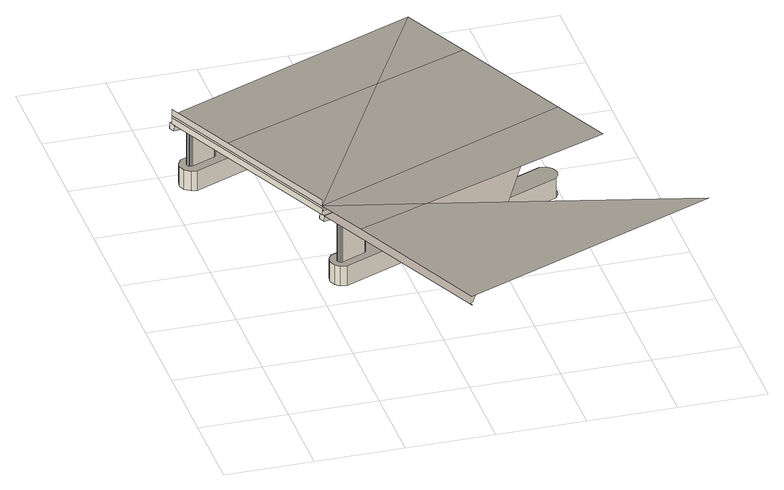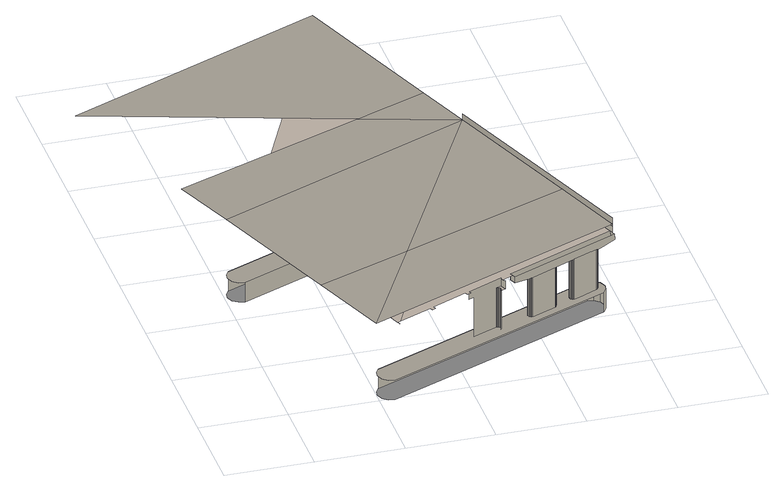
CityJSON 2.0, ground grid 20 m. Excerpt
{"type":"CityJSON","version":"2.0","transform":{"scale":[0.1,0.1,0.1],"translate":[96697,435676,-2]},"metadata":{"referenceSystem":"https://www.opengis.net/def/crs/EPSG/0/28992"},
"CityObjects":{
"bridge1":{"type":"Bridge","attributes":{"name":"Van Brienenoordbrug"},"children":["bridge1-1","bridge1-2"],"geometry":[{"type":"MultiSurface","lod":"2","boundaries":[[[0,1,2,3,4,5]],[[5,6,7,0]],[[8,9,2,10,11]],[[12,13,14,15]],[[13,16,17,14]],[[18,12,15,19]],[[16,20,21,17]],[[22,18,19,23]],[[24,25,26,27]],[[28,29,25,24]],[[27,26,30,31]],[[32,33,29,28]],[[31,30,34,35]],[[36,37,38,39,34,30,26,25,29,33,40,41,42,43,7,6]],[[44,40,33,32]],[[35,34,39,45]],[[46,41,40,44]],[[45,39,38,47]],[[48,42,41,46]],[[47,38,37,49]],[[50,43,42,48]],[[51,52,53,54,55,56]],[[56,57,58,51]],[[59,60,43,50]],[[49,37,61,62,63]],[[64,65,66,67]],[[65,68,69,66]],[[70,64,67,71]],[[68,72,73,69]],[[74,75,76,77]],[[78,79,75,74]],[[77,76,80,81]],[[82,70,71,83]],[[84,85,79,78]],[[81,80,86,87]],[[57,88,89,90,86,80,76,75,79,85,91,92,93,94,58]],[[95,91,85,84]],[[87,86,90,96]],[[97,92,91,95]],[[96,90,89,98]],[[99,93,92,97]],[[98,89,88,100]],[[101,94,93,99]],[[62,61,102,103]],[[104,105,60,59]],[[103,102,106,107]],[[108,109,105,104]],[[107,106,110,111]],[[112,113,109,108]],[[111,110,114,115]],[[116,117,113,112]],[[115,114,118,119]],[[120,121,117,116]],[[119,118,122,123]],[[123,122,121,120]],[[124,125,126]],[[5,4,127,128,129,130,131,132,133,61,37,36,6]],[[134,135,94,101]],[[136,60,105,109,113,117,121,122,118,114,110,106,102,61,133,137,138,139,140,141,142,143,144,145,146,147]],[[148,149,1,0,7,43,60,136,150,151]],[[100,88,152,153,154]],[[155,156,152,88,57,56,55,157,158,159,160,161]],[[162,142,141,163]],[[164,143,142,162]],[[163,141,140,165]],[[166,144,143,164]],[[165,140,139,167]],[[168,145,144,166]],[[167,139,138,169]],[[170,146,145,168]],[[169,138,137,171]],[[172,147,146,170]],[[171,137,133,173]],[[174,136,147,172]],[[153,152,175,176]],[[177,178,135,134]],[[176,175,179,180]],[[181,182,178,177]],[[180,179,183,184]],[[124,185,186]],[[187,188,182,181]],[[184,183,189,190]],[[191,192,188,187]],[[190,189,193,194]],[[195,196,192,191]],[[194,193,197,198]],[[198,197,196,195]],[[199,135,178,182,188,192,196,197,193,189,183,179,175,152,156,200,201,202,203,204,205,206,207,208,209,210]],[[211,212,213,52,51,58,94,135,199,214]],[[215,150,136,174]],[[173,133,132,216,217]],[[218,205,204,219]],[[220,206,205,218]],[[219,204,203,221]],[[222,207,206,220]],[[221,203,202,223]],[[224,208,207,222]],[[223,202,201,225]],[[226,209,208,224]],[[225,201,200,227]],[[228,210,209,226]],[[227,200,156,229]],[[230,199,210,228]],[[216,132,231,232]],[[233,234,150,215]],[[232,231,235,236]],[[237,238,234,233]],[[236,235,239,240]],[[241,242,238,237]],[[240,239,243,244]],[[151,150,234,238,242,245,246,247,248,243,239,235,231,132,131,130]],[[249,245,242,241]],[[244,243,248,250]],[[251,246,245,249]],[[250,248,247,252]],[[252,247,246,251]],[[253,254,255,256,257,258,259,260,159,158,157,55,54,10,2,1,149,261,262,263,264]],[[265,214,199,230]],[[229,156,155,266,267]],[[130,129,148,151]],[[129,128,261,149,148]],[[268,186,185,269]],[[266,155,270,271]],[[272,273,214,265]],[[271,270,274,275]],[[276,277,273,272]],[[275,274,278,279]],[[280,281,277,276]],[[279,278,282,283]],[[211,214,273,277,281,284,285,286,287,282,278,274,270,155,288]],[[289,284,281,280]],[[283,282,287,290]],[[291,285,284,289]],[[290,287,286,292]],[[292,286,285,291]],[[293,126,125,294]],[[295,263,262,296,297]],[[298,299,300,301]],[[301,300,302,303]],[[304,305,299,298]],[[303,302,306,307]],[[308,309,305,304]],[[310,295,297,311,312,313,308,304,298,301,303,307,314,315,316]],[[307,306,317,314]],[[313,318,309,308]],[[314,317,319,315]],[[288,161,212,211]],[[315,319,320,316]],[[316,320,321,310]],[[322,323,324,325,326,327,328,329,330,331,332,333,10,53,52,213,334,335,336,337]],[[161,160,334,213,212]],[[338,23,19,15,14,17,21,339,340,341,342,343]],[[22,344,345,346,347,348,349,20,16,13,12,18]],[[344,22,23,338]],[[350,264,263,295,310,321,351,352]],[[353,336,335,354,355]],[[356,357,358,359]],[[359,358,360,361]],[[362,363,357,356]],[[361,360,364,365]],[[366,367,363,362]],[[368,353,355,369,370,371,366,362,356,359,361,365,372,373,374]],[[365,364,375,372]],[[371,376,367,366]],[[372,375,377,373]],[[370,378,376,371]],[[373,377,379,374]],[[369,380,378,370]],[[374,379,381,368]],[[72,382,383,73]],[[384,83,71,67,66,69,73,383,385,386,387,388]],[[82,389,390,391,392,393,382,72,68,65,64,70]],[[389,82,83,384]],[[394,380,369,395]],[[355,354,396,397,395,369]],[[353,368,398,399,337,336]],[[400,398,368,381]],[[401,402,394,395]],[[124,126,403,404]],[[398,400,405,406]],[[407,408,402,401]],[[406,405,409,410]],[[411,412,408,407]],[[410,409,413,414]],[[415,416,412,411]],[[395,397,399,398,406,410,414,417,418,419,420,415,411,407,401]],[[414,413,421,417]],[[420,422,416,415]],[[417,421,423,418]],[[419,424,422,420]],[[418,423,424,419]],[[397,396,322,337,399]],[[425,324,323,426,427]],[[428,429,430,431]],[[431,430,432,433]],[[434,435,429,428]],[[433,432,436,437]],[[438,439,435,434]],[[440,425,427,441,442,443,438,434,428,431,433,437,444,445,446]],[[437,436,447,444]],[[443,448,439,438]],[[444,447,449,445]],[[442,450,448,443]],[[445,449,451,446]],[[441,452,450,442]],[[404,453,185,124]],[[159,260,454,455,456,457,458,459,327,326,460,426,323,322,396,354,335,334,160]],[[269,185,453]]],"semantics":{"surfaces":[{"type":"WallSurface"},{"type":"OuterCeilingSurface"},{"type":"OuterFloorSurface"},{"type":"GroundSurface"}],"values":[0,1,0,0,0,0,0,0,0,0,0,0,0,1,0,0,0,0,0,0,0,0,1,0,0,0,0,0,0,0,0,0,0,0,0,1,0,0,0,0,0,0,0,0,0,0,0,0,0,0,0,0,0,0,0,2,0,0,1,0,0,0,0,0,0,0,0,0,0,0,0,0,0,0,0,0,0,0,0,2,0,0,0,0,0,0,0,1,0,0,0,0,0,0,0,0,0,0,0,0,0,0,0,0,0,0,0,0,0,0,1,0,0,0,0,0,1,0,0,1,0,2,0,0,0,0,0,0,0,1,0,0,0,0,0,2,0,0,0,0,0,0,1,0,0,0,1,0,0,1,0,3,2,0,0,0,0,0,0,0,0,1,0,0,0,0,0,0,0,0,3,2,0,0,0,0,0,0,2,0,0,0,0,0,0,1,0,0,0,0,0,0,0,0,0,0,0,0,1,0,0,0,0,0,0,2,1,2]}}]},
"bridge1-1":{"type":"BridgeInstallation","parents":["bridge1"],"geometry":[{"type":"MultiSurface","lod":"2","boundaries":[[[461,462,268,124]]]}]},
"bridge1-2":{"type":"BridgeInstallation","parents":["bridge1"],"geometry":[{"type":"MultiSurface","lod":"2","boundaries":[[[124,268,9,8,11]]]}]}
},
"vertices":[
[14,932,158],[15,932,172],[12,939,172],[12,940,172],[9,946,172],[8,946,158],[43,961,152],[49,946,152],[77,783,193],[12,939,187],[208,471,189],[208,471,204],[39,940,53],[33,954,53],[33,954,5],[39,940,5],[35,969,53],[35,969,5],[51,931,53],[51,931,5],[43,981,53],[43,981,5],[65,928,53],[65,928,5],[51,956,53],[51,956,152],[51,957,152],[51,957,53],[52,954,53],[52,954,152],[50,959,152],[50,959,53],[53,953,53],[53,953,152],[51,961,152],[51,961,53],[48,963,152],[54,965,152],[52,964,152],[51,962,152],[54,952,152],[56,951,152],[58,951,152],[60,951,152],[54,952,53],[51,962,53],[56,951,53],[52,964,53],[58,951,53],[54,965,53],[60,951,53],[211,465,175],[212,465,189],[209,472,189],[208,472,189],[206,479,189],[205,479,175],[240,493,169],[246,479,169],[116,975,52],[116,975,152],[110,989,152],[110,989,52],[98,984,52],[237,476,56],[231,490,56],[231,490,8],[237,476,8],[233,505,56],[233,505,8],[248,467,56],[248,467,8],[241,517,56],[241,517,8],[248,488,56],[248,488,169],[248,490,169],[248,490,56],[249,487,56],[249,487,169],[247,492,169],[247,492,56],[263,464,56],[263,464,8],[250,485,56],[250,486,169],[248,493,169],[248,493,56],[251,498,169],[249,497,169],[248,495,169],[252,484,169],[253,484,169],[255,484,169],[257,484,169],[252,484,56],[248,495,56],[253,484,56],[249,497,56],[255,484,56],[251,498,56],[257,484,56],[112,989,152],[112,989,52],[117,976,52],[117,976,152],[113,989,152],[113,989,52],[118,977,52],[118,977,152],[115,988,152],[115,988,52],[119,979,52],[119,979,152],[116,987,152],[116,987,52],[119,981,52],[119,981,152],[118,986,152],[118,986,52],[119,982,52],[119,982,152],[118,984,152],[118,984,52],[208,471,210],[260,350,215],[422,413,214],[17,949,172],[259,1052,169],[259,1052,155],[224,1037,150],[219,1035,150],[214,1033,150],[158,1009,151],[313,507,56],[313,507,169],[164,995,151],[156,1008,151],[155,1006,151],[155,1005,151],[154,1003,151],[155,1001,151],[155,1000,151],[156,998,151],[157,997,151],[159,996,151],[160,995,151],[162,995,151],[265,1038,155],[265,1038,170],[220,1019,150],[230,1023,150],[307,521,169],[307,521,56],[295,516,56],[411,565,167],[355,542,168],[207,479,189],[209,480,189],[213,482,189],[456,585,186],[456,585,172],[155,1000,52],[155,1001,52],[156,998,52],[154,1003,52],[157,997,52],[155,1005,52],[159,996,52],[155,1006,52],[160,995,52],[156,1008,52],[162,995,52],[158,1009,52],[164,995,52],[309,522,169],[309,522,56],[314,509,56],[314,509,169],[310,521,169],[310,521,56],[315,510,56],[315,510,169],[312,521,169],[312,521,56],[462,933,199],[77,783,199],[316,512,56],[316,512,169],[313,520,169],[313,520,56],[316,513,56],[316,513,169],[315,518,169],[315,518,56],[316,515,56],[316,515,169],[315,517,169],[315,517,56],[361,528,168],[354,541,168],[353,539,168],[352,537,168],[352,536,168],[352,534,168],[352,532,168],[353,531,168],[354,529,168],[356,528,168],[357,528,168],[359,528,168],[427,556,167],[462,571,172],[462,571,187],[417,551,167],[220,1019,51],[214,1033,51],[202,1028,51],[352,532,55],[352,534,55],[353,531,55],[352,536,55],[354,529,55],[352,537,55],[356,528,55],[353,539,55],[357,528,55],[354,541,55],[359,528,55],[355,542,55],[361,528,55],[216,1033,150],[216,1033,51],[221,1020,51],[221,1020,150],[217,1033,150],[217,1033,51],[222,1021,51],[222,1021,150],[219,1032,150],[219,1032,51],[223,1023,51],[223,1023,150],[220,1031,150],[220,1031,51],[223,1025,150],[223,1026,150],[222,1028,150],[222,1030,150],[223,1025,51],[222,1030,51],[223,1026,51],[222,1028,51],[366,1089,169],[375,1092,169],[378,1085,169],[458,1119,168],[455,1126,168],[463,1130,168],[466,1123,168],[539,1154,167],[262,1045,170],[286,1055,169],[289,1048,170],[369,1082,169],[417,551,55],[411,565,54],[399,560,55],[12,939,193],[603,1189,192],[413,566,167],[413,566,54],[418,553,55],[418,553,167],[414,565,167],[414,565,54],[419,554,55],[419,554,167],[416,565,167],[416,565,54],[420,556,55],[420,556,167],[418,564,167],[418,564,54],[420,557,167],[420,559,167],[420,561,167],[419,562,167],[422,570,167],[420,557,55],[419,562,55],[420,559,55],[420,561,55],[999,254,225],[405,3,227],[289,1048,150],[283,1062,169],[283,1062,150],[292,1059,150],[292,1059,50],[292,1058,50],[292,1058,150],[293,1056,50],[293,1056,150],[292,1061,150],[292,1061,50],[294,1055,50],[294,1055,150],[292,1063,150],[292,1063,50],[301,1053,150],[295,1067,150],[294,1066,150],[293,1064,150],[296,1054,150],[297,1053,150],[299,1053,150],[296,1054,50],[293,1064,50],[297,1053,50],[299,1053,50],[301,1053,50],[563,621,186],[571,625,186],[574,618,186],[655,652,185],[652,659,185],[660,662,185],[663,655,185],[736,686,184],[410,14,206],[403,11,206],[406,4,206],[405,3,206],[459,578,187],[483,587,186],[485,580,187],[566,614,186],[587,1149,5],[565,1202,5],[580,1199,5],[591,1190,5],[597,1176,5],[595,1161,5],[587,1149,53],[595,1161,53],[597,1176,53],[591,1190,53],[580,1199,53],[565,1202,53],[369,1082,150],[357,1077,49],[357,1077,150],[485,580,167],[480,594,186],[480,594,167],[489,592,167],[489,592,54],[489,590,54],[489,590,167],[490,589,54],[490,589,167],[488,594,167],[488,594,54],[491,587,54],[491,587,167],[489,595,167],[489,595,54],[498,586,167],[492,600,167],[490,598,167],[489,597,167],[492,586,167],[494,586,167],[496,585,167],[492,586,54],[489,597,54],[494,586,54],[490,598,54],[496,585,54],[492,600,54],[498,586,54],[763,738,56],[763,738,8],[785,685,8],[777,735,8],[789,726,8],[795,712,8],[793,697,8],[785,685,56],[793,697,56],[795,712,56],[789,726,56],[777,735,56],[548,623,53],[548,623,167],[560,628,185],[560,628,167],[554,609,167],[566,614,167],[554,609,53],[550,623,167],[550,623,53],[859,583,214],[800,722,209],[555,610,53],[555,610,167],[551,623,167],[551,623,53],[556,612,53],[556,612,167],[553,622,167],[553,622,53],[557,613,53],[557,613,167],[554,621,167],[554,621,53],[557,615,167],[557,617,167],[556,619,167],[556,620,167],[557,615,53],[556,620,53],[557,617,53],[556,619,53],[574,618,167],[568,632,185],[568,632,167],[577,629,167],[577,629,54],[578,628,54],[578,628,167],[579,626,54],[579,626,167],[577,631,167],[577,631,54],[580,625,54],[580,625,167],[577,633,167],[577,633,54],[586,623,167],[580,637,167],[579,636,167],[578,634,167],[581,624,167],[583,623,167],[585,623,167],[581,624,54],[578,634,54],[583,623,54],[579,636,54],[585,623,54],[580,637,54],[676,1017,199],[547,1157,167],[544,1164,167],[741,697,184],[741,696,184],[738,703,184],[657,670,184],[649,666,185],
[208,471,225],[12,939,208]
]}
